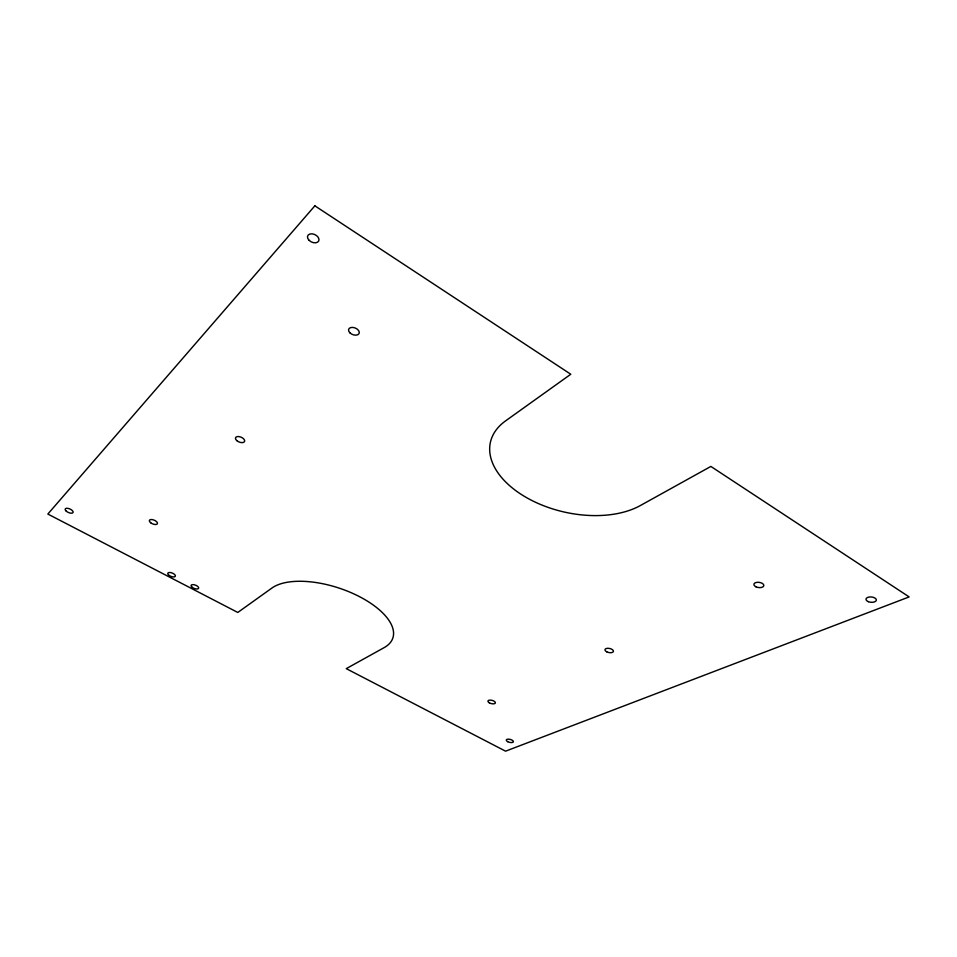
<?xml version="1.0" encoding="UTF-8"?>
<svg xmlns="http://www.w3.org/2000/svg" width="957" height="957" viewBox="0 0 957 957"><rect width="100%" height="100%" fill="white"/><g stroke="black" fill="none" stroke-linecap="round" stroke-linejoin="round"><path stroke-width="1.44" d="M314.865 205.827L47.85 514.053L237.791 612.456L271.908 588.053A66.99 30.6 18.2 0 1 360.693 597.276A66.99 30.6 18.2 0 1 384.128 647.638L346.255 668.644L505.571 751.173L909.15 596.917L710.872 466.43L640.377 505.535A87.398 51.786 12.8 0 1 522.343 495.104A87.398 51.786 12.8 0 1 505.607 420.865L570.791 374.247L314.865 205.827M150.704 522.785A4.33 2.022 22.5 0 0 157.403 523.694A4.33 2.022 22.5 0 0 152.115 519.579A4.33 2.022 22.5 0 0 150.704 522.785M66.356 511.265A4.318 1.926 23.9 0 0 73.043 512.557A4.318 1.926 23.9 0 0 68.031 508.37A4.318 1.926 23.9 0 0 66.356 511.265M236.798 440.627A4.893 2.62 22.5 0 0 244.537 441.548A4.893 2.62 22.5 0 0 238.855 436.571A4.893 2.62 22.5 0 0 236.798 440.627M606.714 651.801A4.318 2.07 12 0 0 613.437 651.406A4.318 2.07 12 0 0 607.48 648.296A4.318 2.07 12 0 0 606.714 651.801M507.653 741.639A3.649 1.507 14.1 0 0 513.371 741.819A3.649 1.507 14.1 0 0 508.514 739.163A3.649 1.507 14.1 0 0 507.653 741.639M868.298 601.666A5.216 2.668 5.2 0 0 876.361 600.147A5.216 2.668 5.2 0 0 868.86 597.072A5.216 2.668 5.2 0 0 868.298 601.666M308.955 240.183A6.101 4.067 25.5 0 0 318.741 240.961A6.101 4.067 25.5 0 0 311.994 233.831A6.101 4.067 25.5 0 0 308.955 240.183M489.41 702.869A3.828 1.663 14.5 0 0 495.379 702.964A3.828 1.663 14.5 0 0 490.235 700.105A3.828 1.663 14.5 0 0 489.41 702.869M755.982 586.82A5 2.62 7.8 0 0 763.818 585.696A5 2.62 7.8 0 0 756.808 582.346A5 2.62 7.8 0 0 755.982 586.82M349.843 332.773A5.61 3.529 21.8 0 0 358.995 333.646A5.61 3.529 21.8 0 0 352.894 327.426A5.61 3.529 21.8 0 0 349.843 332.773M168.504 574.906A4.055 1.794 21.4 0 0 175.095 576.545A4.055 1.794 21.4 0 0 171.147 572.693A4.055 1.794 21.4 0 0 168.504 574.906M191.795 586.988A4.019 1.77 20.8 0 0 198.35 588.615A4.019 1.77 20.8 0 0 194.51 584.835A4.019 1.77 20.8 0 0 191.795 586.988"/></g></svg>
